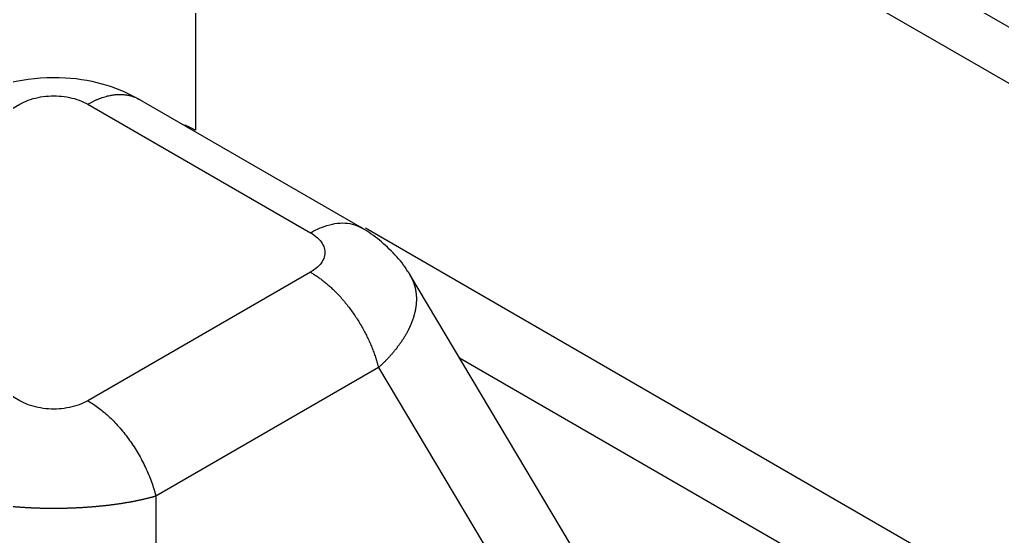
# Model space of a CAD drawing. Header units: millimetres. Extents: x -1286 to 291, y 5350 to 5880.
# Drawn here: x -764.51 to -745.12, y 5595.98 to 5606.17 of the extents above; entities that cross this region are included whole.
import ezdxf

# ---------------------------------------------------------------- set-up
doc = ezdxf.new("R2010")
doc.units = ezdxf.units.MM
doc.layers.add('粗实线层', color=7, linetype='Continuous', lineweight=35)

msp = doc.modelspace()

# ---------------------------------------------------------------- linework, layer by layer
at = {"layer": '粗实线层', "lineweight": 25}
for p, q in [((-760.515, 5614.986, 2078.952), (-702.955, 5581.754, 2078.952)), ((-704.303, 5581.417, 2078.952), (-761.04, 5614.174, 2078.952)), ((-761.04, 5614.174, 2078.952), (-761.04, 5603.987, 2078.952)), ((-768.903, 5601.965, 2078.952), (-764.511, 5604.501, 2078.952)), ((-763.167, 5604.501, 2078.952), (-758.775, 5601.965, 2078.952)), ((-757.706, 5602.028, 2078.952), (-762.186, 5604.615, 2078.952)), ((-745.471, 5594.998, 2078.952), (-757.691, 5602.054, 2078.952)), ((-764.511, 5598.654, 2078.952), (-768.903, 5601.19, 2078.952)), ((-758.775, 5601.19, 2078.952), (-763.167, 5598.654, 2078.952)), ((-752.572, 5594.028, 2078.952), (-756.816, 5601.143, 2078.952)), ((-748.347, 5595.172, 2078.952), (-755.832, 5599.494, 2078.952)), ((-757.431, 5599.307, 2078.952), (-761.824, 5596.771, 2078.952)), ((-757.431, 5599.307, 2078.952), (-753.368, 5592.494, 2078.952)), ((-761.824, 5596.771, 2078.952), (-761.824, 5587.613, 2078.952))]:
    msp.add_line(p, q, dxfattribs=at)
for centre, major_axis, start_param, end_param in [((-768.103, 5619.466, 2078.952), (101.531, 0), 5.605815, 8.437063), ((-763.839, 5614.543, 2078.952), (-87.342, 0), 0, 2.002312), ((-763.839, 5616.499, 2078.952), (-87.216, 0), 0.222033, 2.916833), ((-768.103, 5619.077, 2078.952), (102.032, 0), 3.464059, 5.38976)]:
    msp.add_ellipse(centre, major_axis=major_axis, ratio=0.57735, start_param=start_param, end_param=end_param, dxfattribs=at)
msp.add_ellipse((-763.839, 5617.004, 2078.952), major_axis=(-86.564, 0), ratio=0.57735, dxfattribs=at)
for points, knots in [([(-762.136, 5604.585, 2078.952), (-762.339, 5604.704, 2078.952), (-762.797, 5604.906, 2078.952), (-763.643, 5605.059, 2078.952), (-764.449, 5605, 2078.952), (-765.095, 5604.814, 2078.952), (-765.397, 5604.671, 2078.952), (-765.543, 5604.585, 2078.952)], [0, 0, 0, 0, 0.20404, 0.436738, 0.701679, 0.846878, 1, 1, 1, 1]), ([(-761.04, 5603.987, 2078.952), (-761.047, 5603.991, 2078.952), (-761.062, 5603.999, 2078.952), (-761.084, 5604.01, 2078.952), (-761.107, 5604.021, 2078.952), (-761.13, 5604.032, 2078.952), (-761.152, 5604.043, 2078.952), (-761.175, 5604.054, 2078.952), (-761.198, 5604.065, 2078.952), (-761.222, 5604.076, 2078.952), (-761.24, 5604.085, 2078.952), (-761.25, 5604.089, 2078.952), (-761.253, 5604.09, 2078.952)], [0, 0, 0, 0, 0.107267, 0.214552, 0.321852, 0.429169, 0.5365, 0.643845, 0.751202, 0.858572, 0.965952, 1, 1, 1, 1]), ([(-758.775, 5601.965, 2078.952), (-758.702, 5602.008, 2078.952), (-758.628, 5602.044, 2078.952), (-758.483, 5602.101, 2078.952), (-758.412, 5602.123, 2078.952), (-758.272, 5602.152, 2078.952), (-758.204, 5602.159, 2078.952), (-758.073, 5602.159, 2078.952), (-758.01, 5602.152, 2078.952), (-757.89, 5602.122, 2078.952), (-757.834, 5602.1, 2078.952), (-757.776, 5602.068, 2078.952), (-757.77, 5602.065, 2078.952), (-757.765, 5602.062, 2078.952)], [0, 0, 0, 0, 0.195853, 0.195853, 0.391706, 0.391706, 0.587559, 0.587559, 0.783411, 0.783411, 0.979264, 0.979264, 1, 1, 1, 1]), ([(-756.862, 5601.209, 2078.952), (-756.868, 5601.22, 2078.952), (-756.94, 5601.35, 2078.952), (-757.136, 5601.571, 2078.952), (-757.441, 5601.855, 2078.952), (-757.67, 5602.008, 2078.952), (-757.788, 5602.075, 2078.952)], [0, 0, 0, 0, 0.030884, 0.365978, 0.689663, 1, 1, 1, 1]), ([(-756.815, 5601.142, 2078.952), (-756.813, 5601.139, 2078.952), (-756.809, 5601.132, 2078.952), (-756.803, 5601.121, 2078.952), (-756.795, 5601.107, 2078.952), (-756.788, 5601.094, 2078.952), (-756.781, 5601.08, 2078.952), (-756.775, 5601.067, 2078.952), (-756.768, 5601.053, 2078.952), (-756.762, 5601.039, 2078.952), (-756.756, 5601.025, 2078.952), (-756.75, 5601.011, 2078.952), (-756.745, 5600.997, 2078.952), (-756.739, 5600.983, 2078.952), (-756.734, 5600.969, 2078.952), (-756.73, 5600.955, 2078.952), (-756.725, 5600.94, 2078.952), (-756.721, 5600.926, 2078.952), (-756.717, 5600.911, 2078.952), (-756.713, 5600.896, 2078.952), (-756.709, 5600.882, 2078.952), (-756.706, 5600.867, 2078.952), (-756.703, 5600.852, 2078.952), (-756.7, 5600.837, 2078.952), (-756.697, 5600.822, 2078.952), (-756.695, 5600.807, 2078.952), (-756.693, 5600.791, 2078.952), (-756.691, 5600.776, 2078.952), (-756.689, 5600.761, 2078.952), (-756.688, 5600.745, 2078.952), (-756.686, 5600.73, 2078.952), (-756.685, 5600.714, 2078.952), (-756.685, 5600.699, 2078.952), (-756.684, 5600.683, 2078.952), (-756.684, 5600.667, 2078.952), (-756.684, 5600.651, 2078.952), (-756.684, 5600.635, 2078.952), (-756.685, 5600.619, 2078.952), (-756.685, 5600.603, 2078.952), (-756.686, 5600.587, 2078.952), (-756.687, 5600.571, 2078.952), (-756.689, 5600.555, 2078.952), (-756.691, 5600.539, 2078.952), (-756.692, 5600.523, 2078.952), (-756.695, 5600.506, 2078.952), (-756.697, 5600.49, 2078.952), (-756.7, 5600.473, 2078.952), (-756.703, 5600.457, 2078.952), (-756.706, 5600.44, 2078.952), (-756.709, 5600.424, 2078.952), (-756.713, 5600.407, 2078.952), (-756.716, 5600.391, 2078.952), (-756.72, 5600.374, 2078.952), (-756.725, 5600.357, 2078.952), (-756.729, 5600.34, 2078.952), (-756.734, 5600.324, 2078.952), (-756.739, 5600.307, 2078.952), (-756.744, 5600.29, 2078.952), (-756.75, 5600.273, 2078.952), (-756.756, 5600.256, 2078.952), (-756.762, 5600.239, 2078.952), (-756.768, 5600.222, 2078.952), (-756.774, 5600.205, 2078.952), (-756.781, 5600.188, 2078.952), (-756.788, 5600.171, 2078.952), (-756.795, 5600.154, 2078.952), (-756.802, 5600.137, 2078.952), (-756.81, 5600.12, 2078.952), (-756.818, 5600.103, 2078.952), (-756.826, 5600.085, 2078.952), (-756.834, 5600.068, 2078.952), (-756.843, 5600.051, 2078.952), (-756.851, 5600.034, 2078.952), (-756.86, 5600.017, 2078.952), (-756.869, 5599.999, 2078.952), (-756.879, 5599.982, 2078.952), (-756.889, 5599.965, 2078.952), (-756.898, 5599.948, 2078.952), (-756.908, 5599.931, 2078.952), (-756.919, 5599.913, 2078.952), (-756.929, 5599.896, 2078.952), (-756.94, 5599.879, 2078.952), (-756.951, 5599.862, 2078.952), (-756.962, 5599.845, 2078.952), (-756.974, 5599.827, 2078.952), (-756.985, 5599.81, 2078.952), (-756.997, 5599.793, 2078.952), (-757.009, 5599.776, 2078.952), (-757.022, 5599.759, 2078.952), (-757.034, 5599.742, 2078.952), (-757.047, 5599.724, 2078.952), (-757.06, 5599.707, 2078.952), (-757.073, 5599.69, 2078.952), (-757.086, 5599.673, 2078.952), (-757.1, 5599.656, 2078.952), (-757.114, 5599.639, 2078.952), (-757.128, 5599.622, 2078.952), (-757.142, 5599.605, 2078.952), (-757.156, 5599.588, 2078.952), (-757.171, 5599.572, 2078.952), (-757.186, 5599.555, 2078.952), (-757.201, 5599.538, 2078.952), (-757.216, 5599.521, 2078.952), (-757.231, 5599.504, 2078.952), (-757.247, 5599.488, 2078.952), (-757.263, 5599.471, 2078.952), (-757.279, 5599.454, 2078.952), (-757.295, 5599.438, 2078.952), (-757.311, 5599.421, 2078.952), (-757.328, 5599.405, 2078.952), (-757.345, 5599.388, 2078.952), (-757.362, 5599.372, 2078.952), (-757.379, 5599.356, 2078.952), (-757.396, 5599.339, 2078.952), (-757.414, 5599.323, 2078.952), (-757.425, 5599.312, 2078.952), (-757.431, 5599.307, 2078.952)], [0, 0, 0, 0, 0.005387, 0.014179, 0.022971, 0.031763, 0.040554, 0.049345, 0.058135, 0.066926, 0.075715, 0.084505, 0.093294, 0.102083, 0.110872, 0.11966, 0.128449, 0.137237, 0.146024, 0.154812, 0.163599, 0.172387, 0.181174, 0.189961, 0.198748, 0.207535, 0.216321, 0.225108, 0.233895, 0.242681, 0.251468, 0.260255, 0.269041, 0.277828, 0.286615, 0.295402, 0.304189, 0.312976, 0.321763, 0.33055, 0.339338, 0.348125, 0.356913, 0.365701, 0.374489, 0.383278, 0.392066, 0.400855, 0.409644, 0.418434, 0.427224, 0.436014, 0.444805, 0.453595, 0.462387, 0.471178, 0.47997, 0.488763, 0.497556, 0.506349, 0.515143, 0.523937, 0.532732, 0.541528, 0.550323, 0.55912, 0.567917, 0.576715, 0.585513, 0.594312, 0.603111, 0.611911, 0.620712, 0.629513, 0.638316, 0.647118, 0.655922, 0.664726, 0.673531, 0.682337, 0.691144, 0.699951, 0.70876, 0.717569, 0.726379, 0.73519, 0.744001, 0.752814, 0.761628, 0.770442, 0.779258, 0.788074, 0.796892, 0.80571, 0.814529, 0.82335, 0.832171, 0.840994, 0.849818, 0.858642, 0.867468, 0.876295, 0.885123, 0.893953, 0.902783, 0.911615, 0.920448, 0.929282, 0.938117, 0.946953, 0.955791, 0.96463, 0.973471, 0.982313, 0.991156, 1, 1, 1, 1]), ([(-756.859, 5601.209, 2078.952), (-756.857, 5601.206, 2078.952), (-756.851, 5601.198, 2078.952), (-756.843, 5601.186, 2078.952), (-756.834, 5601.173, 2078.952), (-756.826, 5601.16, 2078.952), (-756.82, 5601.15, 2078.952), (-756.816, 5601.144, 2078.952), (-756.815, 5601.142, 2078.952)], [0, 0, 0, 0, 0.162882, 0.353701, 0.544509, 0.735307, 0.926094, 1, 1, 1, 1]), ([(-763.167, 5598.654, 2078.952), (-763.094, 5598.611, 2078.952), (-763.021, 5598.562, 2078.952), (-762.876, 5598.453, 2078.952), (-762.804, 5598.392, 2078.952), (-762.664, 5598.259, 2078.952), (-762.596, 5598.188, 2078.952), (-762.465, 5598.036, 2078.952), (-762.402, 5597.956, 2078.952), (-762.282, 5597.788, 2078.952), (-762.226, 5597.701, 2078.952), (-762.121, 5597.522, 2078.952), (-762.073, 5597.43, 2078.952), (-761.985, 5597.244, 2078.952), (-761.945, 5597.149, 2078.952), (-761.877, 5596.96, 2078.952), (-761.847, 5596.865, 2078.952), (-761.824, 5596.771, 2078.952)], [0, 0, 0, 0, 0.125, 0.125, 0.25, 0.25, 0.375, 0.375, 0.5, 0.5, 0.625, 0.625, 0.75, 0.75, 0.875, 0.875, 1, 1, 1, 1]), ([(-761.824, 5596.771, 2078.952), (-761.83, 5596.769, 2078.952), (-761.844, 5596.765, 2078.952), (-761.865, 5596.759, 2078.952), (-761.885, 5596.754, 2078.952), (-761.906, 5596.748, 2078.952), (-761.927, 5596.742, 2078.952), (-761.949, 5596.737, 2078.952), (-761.97, 5596.731, 2078.952), (-761.992, 5596.726, 2078.952), (-762.013, 5596.721, 2078.952), (-762.035, 5596.715, 2078.952), (-762.057, 5596.71, 2078.952), (-762.08, 5596.705, 2078.952), (-762.102, 5596.7, 2078.952), (-762.124, 5596.695, 2078.952), (-762.147, 5596.69, 2078.952), (-762.17, 5596.685, 2078.952), (-762.193, 5596.68, 2078.952), (-762.216, 5596.676, 2078.952), (-762.239, 5596.671, 2078.952), (-762.262, 5596.666, 2078.952), (-762.286, 5596.662, 2078.952), (-762.309, 5596.658, 2078.952), (-762.333, 5596.653, 2078.952), (-762.357, 5596.649, 2078.952), (-762.38, 5596.645, 2078.952), (-762.405, 5596.641, 2078.952), (-762.429, 5596.637, 2078.952), (-762.453, 5596.633, 2078.952), (-762.477, 5596.629, 2078.952), (-762.502, 5596.625, 2078.952), (-762.527, 5596.621, 2078.952), (-762.551, 5596.617, 2078.952), (-762.576, 5596.614, 2078.952), (-762.601, 5596.61, 2078.952), (-762.626, 5596.607, 2078.952), (-762.651, 5596.603, 2078.952), (-762.676, 5596.6, 2078.952), (-762.702, 5596.597, 2078.952), (-762.727, 5596.593, 2078.952), (-762.753, 5596.59, 2078.952), (-762.778, 5596.587, 2078.952), (-762.804, 5596.584, 2078.952), (-762.83, 5596.581, 2078.952), (-762.856, 5596.579, 2078.952), (-762.882, 5596.576, 2078.952), (-762.908, 5596.573, 2078.952), (-762.934, 5596.571, 2078.952), (-762.96, 5596.568, 2078.952), (-762.986, 5596.566, 2078.952), (-763.013, 5596.563, 2078.952), (-763.039, 5596.561, 2078.952), (-763.066, 5596.559, 2078.952), (-763.092, 5596.557, 2078.952), (-763.119, 5596.555, 2078.952), (-763.145, 5596.553, 2078.952), (-763.172, 5596.551, 2078.952), (-763.199, 5596.549, 2078.952), (-763.226, 5596.547, 2078.952), (-763.252, 5596.545, 2078.952), (-763.279, 5596.544, 2078.952), (-763.306, 5596.542, 2078.952), (-763.333, 5596.541, 2078.952), (-763.36, 5596.539, 2078.952), (-763.388, 5596.538, 2078.952), (-763.415, 5596.537, 2078.952), (-763.442, 5596.536, 2078.952), (-763.469, 5596.535, 2078.952), (-763.496, 5596.534, 2078.952), (-763.523, 5596.533, 2078.952), (-763.551, 5596.532, 2078.952), (-763.578, 5596.531, 2078.952), (-763.605, 5596.53, 2078.952), (-763.633, 5596.53, 2078.952), (-763.66, 5596.529, 2078.952), (-763.688, 5596.529, 2078.952), (-763.715, 5596.528, 2078.952), (-763.742, 5596.528, 2078.952), (-763.77, 5596.528, 2078.952), (-763.797, 5596.528, 2078.952), (-763.825, 5596.528, 2078.952), (-763.852, 5596.528, 2078.952), (-763.879, 5596.528, 2078.952), (-763.907, 5596.528, 2078.952), (-763.934, 5596.528, 2078.952), (-763.962, 5596.528, 2078.952), (-763.989, 5596.529, 2078.952), (-764.016, 5596.529, 2078.952), (-764.044, 5596.53, 2078.952), (-764.071, 5596.53, 2078.952), (-764.099, 5596.531, 2078.952), (-764.126, 5596.532, 2078.952), (-764.153, 5596.533, 2078.952), (-764.18, 5596.534, 2078.952), (-764.208, 5596.535, 2078.952), (-764.235, 5596.536, 2078.952), (-764.262, 5596.537, 2078.952), (-764.289, 5596.538, 2078.952), (-764.316, 5596.539, 2078.952), (-764.343, 5596.541, 2078.952), (-764.37, 5596.542, 2078.952), (-764.397, 5596.544, 2078.952), (-764.424, 5596.545, 2078.952), (-764.451, 5596.547, 2078.952), (-764.478, 5596.549, 2078.952), (-764.505, 5596.551, 2078.952), (-764.532, 5596.552, 2078.952), (-764.558, 5596.554, 2078.952), (-764.585, 5596.557, 2078.952), (-764.611, 5596.559, 2078.952), (-764.638, 5596.561, 2078.952), (-764.664, 5596.563, 2078.952), (-764.691, 5596.566, 2078.952), (-764.717, 5596.568, 2078.952), (-764.743, 5596.57, 2078.952), (-764.769, 5596.573, 2078.952), (-764.795, 5596.576, 2078.952), (-764.821, 5596.578, 2078.952), (-764.847, 5596.581, 2078.952), (-764.873, 5596.584, 2078.952), (-764.899, 5596.587, 2078.952), (-764.924, 5596.59, 2078.952), (-764.95, 5596.593, 2078.952), (-764.976, 5596.596, 2078.952), (-765.001, 5596.6, 2078.952), (-765.026, 5596.603, 2078.952), (-765.051, 5596.607, 2078.952), (-765.076, 5596.61, 2078.952), (-765.101, 5596.614, 2078.952), (-765.126, 5596.617, 2078.952), (-765.151, 5596.621, 2078.952), (-765.176, 5596.625, 2078.952), (-765.2, 5596.629, 2078.952), (-765.225, 5596.632, 2078.952), (-765.249, 5596.636, 2078.952), (-765.273, 5596.64, 2078.952), (-765.297, 5596.645, 2078.952), (-765.321, 5596.649, 2078.952), (-765.345, 5596.653, 2078.952), (-765.369, 5596.657, 2078.952), (-765.392, 5596.662, 2078.952), (-765.416, 5596.666, 2078.952), (-765.439, 5596.671, 2078.952), (-765.462, 5596.676, 2078.952), (-765.485, 5596.68, 2078.952), (-765.508, 5596.685, 2078.952), (-765.531, 5596.69, 2078.952), (-765.554, 5596.695, 2078.952), (-765.576, 5596.7, 2078.952), (-765.599, 5596.705, 2078.952), (-765.621, 5596.71, 2078.952), (-765.643, 5596.715, 2078.952), (-765.665, 5596.721, 2078.952), (-765.687, 5596.726, 2078.952), (-765.708, 5596.731, 2078.952), (-765.73, 5596.737, 2078.952), (-765.751, 5596.742, 2078.952), (-765.772, 5596.748, 2078.952), (-765.793, 5596.754, 2078.952), (-765.814, 5596.759, 2078.952), (-765.835, 5596.765, 2078.952), (-765.848, 5596.769, 2078.952), (-765.855, 5596.771, 2078.952)], [0, 0, 0, 0, 0.006229, 0.012458, 0.018686, 0.024913, 0.031139, 0.037364, 0.043589, 0.049813, 0.056036, 0.062258, 0.06848, 0.074701, 0.080921, 0.087141, 0.09336, 0.099578, 0.105795, 0.112012, 0.118229, 0.124444, 0.130659, 0.136874, 0.143088, 0.149301, 0.155514, 0.161726, 0.167937, 0.174148, 0.180359, 0.186569, 0.192778, 0.198988, 0.205196, 0.211404, 0.217612, 0.223819, 0.230026, 0.236232, 0.242438, 0.248644, 0.254849, 0.261054, 0.267258, 0.273462, 0.279666, 0.285869, 0.292072, 0.298275, 0.304478, 0.31068, 0.316882, 0.323083, 0.329285, 0.335486, 0.341687, 0.347888, 0.354088, 0.360289, 0.366489, 0.372689, 0.378888, 0.385088, 0.391288, 0.397487, 0.403686, 0.409886, 0.416085, 0.422284, 0.428483, 0.434681, 0.44088, 0.447079, 0.453278, 0.459477, 0.465675, 0.471874, 0.478073, 0.484272, 0.49047, 0.496669, 0.502868, 0.509067, 0.515267, 0.521466, 0.527665, 0.533865, 0.540064, 0.546264, 0.552464, 0.558664, 0.564864, 0.571065, 0.577265, 0.583466, 0.589667, 0.595869, 0.60207, 0.608272, 0.614474, 0.620676, 0.626879, 0.633082, 0.639285, 0.645489, 0.651693, 0.657897, 0.664102, 0.670307, 0.676512, 0.682718, 0.688924, 0.695131, 0.701338, 0.707546, 0.713754, 0.719962, 0.726171, 0.73238, 0.73859, 0.7448, 0.751011, 0.757223, 0.763435, 0.769647, 0.77586, 0.782074, 0.788288, 0.794503, 0.800718, 0.806934, 0.813151, 0.819368, 0.825586, 0.831805, 0.838024, 0.844244, 0.850465, 0.856686, 0.862909, 0.869131, 0.875355, 0.881579, 0.887804, 0.89403, 0.900257, 0.906484, 0.912713, 0.918942, 0.925172, 0.931403, 0.937634, 0.943867, 0.9501, 0.956334, 0.96257, 0.968806, 0.975043, 0.981281, 0.987519, 0.993759, 1, 1, 1, 1])]:
    msp.add_open_spline(points, degree=3, knots=knots, dxfattribs=at)
for points in [[(-764.511, 5604.501, 2078.952), (-764.458, 5604.532, 2078.952), (-764.345, 5604.584, 2078.952), (-764.151, 5604.64, 2078.952), (-763.945, 5604.668, 2078.952), (-763.734, 5604.668, 2078.952), (-763.527, 5604.64, 2078.952), (-763.334, 5604.584, 2078.952), (-763.22, 5604.532, 2078.952), (-763.167, 5604.501, 2078.952)], [(-758.775, 5601.965, 2078.952), (-758.722, 5601.935, 2078.952), (-758.631, 5601.869, 2078.952), (-758.535, 5601.758, 2078.952), (-758.487, 5601.638, 2078.952), (-758.487, 5601.517, 2078.952), (-758.535, 5601.397, 2078.952), (-758.631, 5601.285, 2078.952), (-758.722, 5601.22, 2078.952), (-758.775, 5601.19, 2078.952)], [(-763.167, 5598.654, 2078.952), (-763.22, 5598.623, 2078.952), (-763.334, 5598.571, 2078.952), (-763.527, 5598.515, 2078.952), (-763.734, 5598.487, 2078.952), (-763.945, 5598.487, 2078.952), (-764.151, 5598.515, 2078.952), (-764.345, 5598.571, 2078.952), (-764.458, 5598.623, 2078.952), (-764.511, 5598.654, 2078.952)]]:
    msp.add_open_spline(points, degree=3, dxfattribs=at)
for points, weights in [([(-763.167, 5604.501, 2078.952), (-762.791, 5604.718, 2078.952), (-762.437, 5604.759, 2078.952), (-762.162, 5604.601, 2078.952)], [1.10246419878, 1.01640873829, 0.984559105551, 1.00691530058]), ([(-758.775, 5601.19, 2078.952), (-758.147, 5600.827, 2078.952), (-757.636, 5600.111, 2078.952), (-757.431, 5599.307, 2078.952)], [1.10246419878, 0.965844578078, 0.965845267075, 1.10246626578])]:
    msp.add_rational_spline(points, weights, degree=3, dxfattribs=at)

doc.saveas('drawing.dxf')
